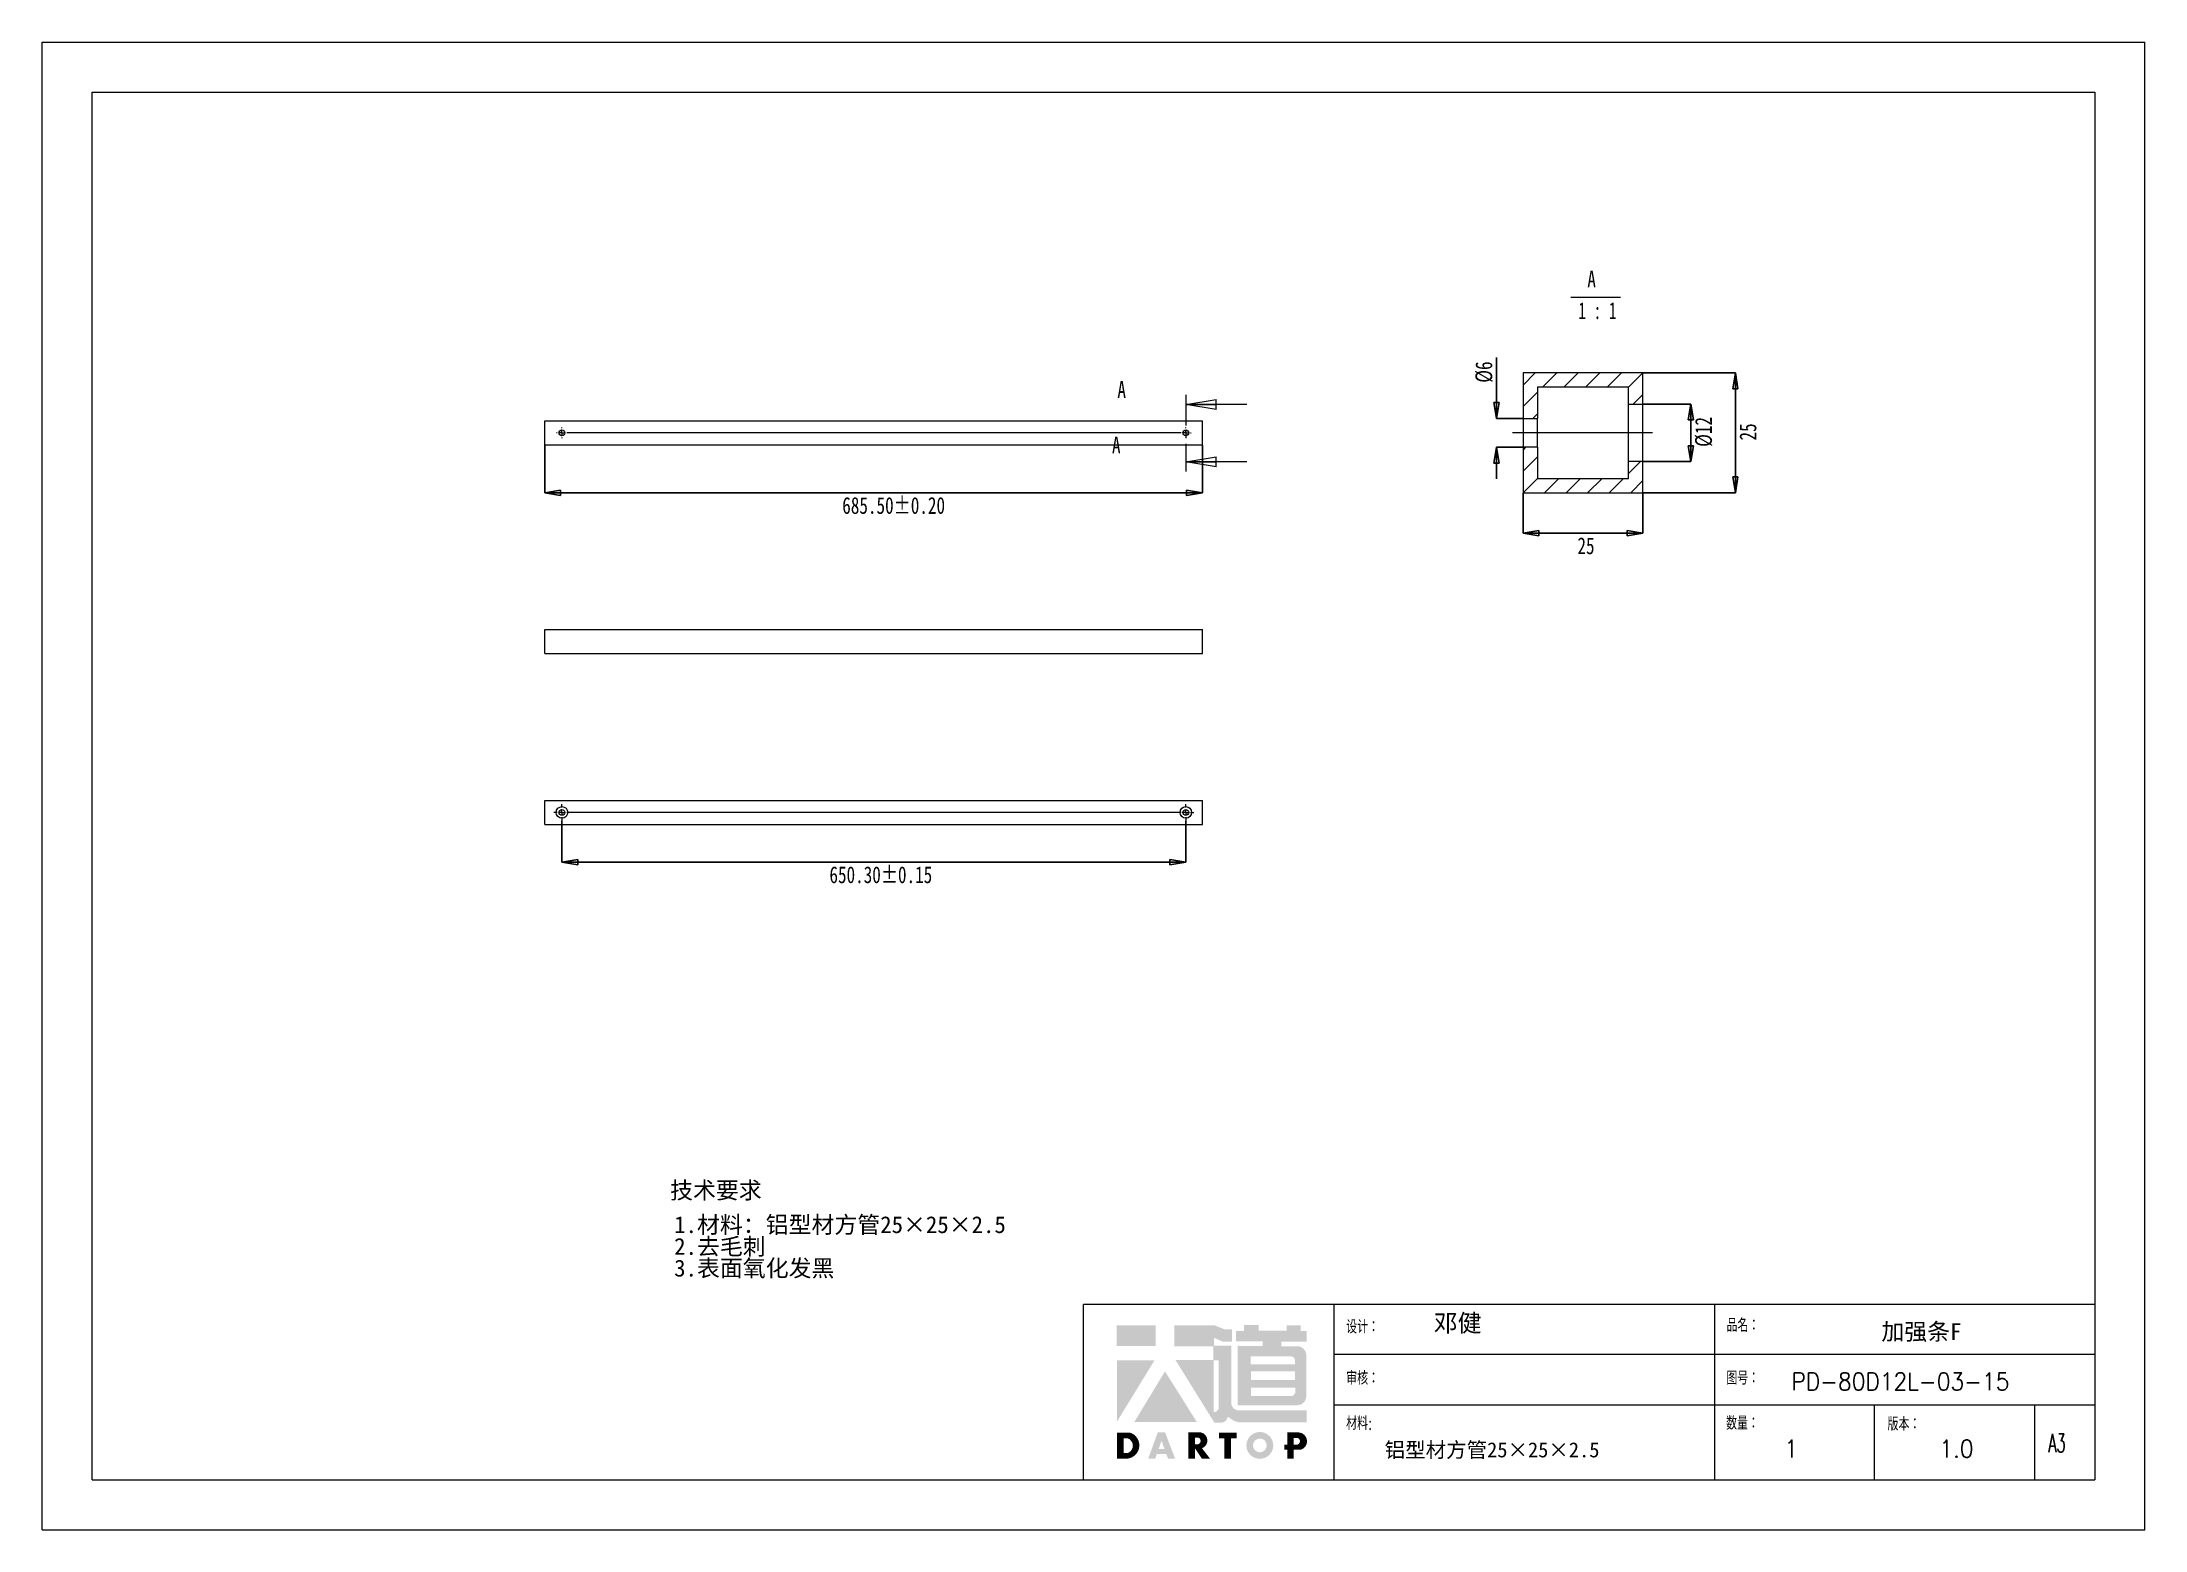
# Model space of a CAD drawing. Header units: millimetres. Extents: x 525 to 963, y 17 to 327.
import ezdxf
from ezdxf.enums import TextEntityAlignment as Align

# ---------------------------------------------------------------- set-up
doc = ezdxf.new("R2010")
doc.units = ezdxf.units.MM
doc.header["$PDSIZE"] = -1
for name, pattern in [('SLD-中心线', [34.29, 30.48, -1.27, 1.27, -1.27]), ('SLD-实线', [0]), ('SLD-细-粗_点画线', [15.24, 6.35, -1.27, 1.27, -1.27, 5.08])]:
    doc.linetypes.add(name, pattern=pattern)
doc.layers.add('A-TITLEBLOCK', color=7, linetype='Continuous', lineweight=18)
doc.styles.add('HZ', font='')
doc.styles.add('SLDTEXTSTYLE0', font='TXT', dxfattribs={"width": 0.75, "bigfont": 'bigfont'})
doc.styles.add('SLDTEXTSTYLE1', font='TXT', dxfattribs={"width": 0.571429, "bigfont": 'bigfont'})
doc.styles.add('SLDTEXTSTYLE3', font='TXT', dxfattribs={"width": 0.75})
doc.styles.add('SLDTEXTSTYLE4', font='TXT', dxfattribs={"width": 0.666667})
doc.styles.get('HZ').set_extended_font_data('SimSun')
doc.dimstyles.new('SLDDIMSTYLE0', dxfattribs={"dimtxt": 3.5, "dimasz": 3.302, "dimexe": 0, "dimexo": 0.0625, "dimgap": 0.875, "dimtad": 2, "dimlfac": 5, "dimrnd": 1e-09, "dimzin": 4, "dimdsep": 46, "dimtxsty": 'SLDTEXTSTYLE3', "dimblk1": 'CLOSED', "dimblk2": 'CLOSED', "dimsah": 1, "dimcen": 0.09, "dimadec": 0, "dimazin": 0, "dimtol": 1, "dimtp": 0.2, "dimtm": 0.2, "dimtfac": 1, "dimtofl": 0, "dimtmove": 0, "dimatfit": 3, "dimldrblk": 'CLOSED', "dimfxl": 0, "dimtolj": 1, "dimtzin": 0, "dimarcsym": 0})
doc.dimstyles.new('SLDDIMSTYLE1', dxfattribs={"dimtxt": 3.5, "dimasz": 3.302, "dimexe": 0, "dimexo": 0.0625, "dimgap": 0.875, "dimtad": 2, "dimlfac": 5, "dimrnd": 1e-09, "dimzin": 4, "dimdsep": 46, "dimtxsty": 'SLDTEXTSTYLE3', "dimblk1": 'CLOSED', "dimblk2": 'CLOSED', "dimsah": 1, "dimcen": 0.09, "dimadec": 0, "dimazin": 0, "dimtol": 1, "dimtp": 0.15, "dimtm": 0.15, "dimtfac": 1, "dimtofl": 0, "dimtmove": 0, "dimatfit": 3, "dimldrblk": 'CLOSED', "dimfxl": 0, "dimtolj": 1, "dimarcsym": 0})
doc.dimstyles.new('SLDDIMSTYLE2', dxfattribs={"dimtxt": 3.5, "dimasz": 3.302, "dimexe": 0, "dimexo": 0.0625, "dimgap": 0.875, "dimtad": 2, "dimrnd": 1e-09, "dimzin": 12, "dimdsep": 46, "dimtxsty": 'SLDTEXTSTYLE3', "dimblk1": 'CLOSED', "dimblk2": 'CLOSED', "dimsah": 1, "dimcen": 0.09, "dimadec": 0, "dimazin": 0, "dimtfac": 1, "dimtofl": 0, "dimtmove": 0, "dimatfit": 3, "dimldrblk": 'CLOSED', "dimfxl": 0, "dimtolj": 1, "dimtzin": 12, "dimarcsym": 0})
doc.dimstyles.new('SLDDIMSTYLE3', dxfattribs={"dimtxt": 3.5, "dimasz": 3.302, "dimexe": 0, "dimexo": 0.0625, "dimgap": 0.875, "dimtad": 2, "dimrnd": 1e-09, "dimzin": 12, "dimdsep": 46, "dimtxsty": 'SLDTEXTSTYLE3', "dimblk1": 'CLOSED', "dimblk2": 'CLOSED', "dimsah": 1, "dimcen": 0.09, "dimadec": 0, "dimazin": 0, "dimtfac": 1, "dimtofl": 0, "dimtmove": 0, "dimatfit": 3, "dimldrblk": 'CLOSED', "dimfxl": 0, "dimtolj": 1, "dimtzin": 12, "dimarcsym": 0})

# ---------------------------------------------------------------- blocks, each defined once
blk = doc.blocks.new('SW_NOTE_0')
at = {"color": 0, "linetype": 'Continuous', "lineweight": 0, "char_height": 3.5, "attachment_point": 1, "style": 'HZ'}
for s, insert in [('    技术要求', (-10.37, 7.15)), ('1.材料：铝型材方管25×25×2.5', (0, -0.01)), ('2.去毛刺', (0, -4.54)), ('3.表面氧化发黑', (0, -9.07))]:
    blk.add_mtext(s, dxfattribs=dict(at, insert=insert))
blk = doc.blocks.new('_CLOSED')
at = {"color": 0, "linetype": 'ByBlock', "lineweight": -2}
for p, q in [((-1, 0.166667), (0, 0)), ((-1, 0.166667), (-1, -0.166667)), ((0, 0), (-1, -0.166667)), ((0, 0), (-1, 0))]:
    blk.add_line(p, q, dxfattribs=at)
blk = doc.blocks.new('*D3')
at = {"color": 0, "linetype": 'SLD-实线', "lineweight": -2, "transparency": 16777216}
for p, q in [((629.56, 242.82), (629.56, 232.89)), ((766.66, 242.82), (766.66, 232.89)), ((632.86, 232.89), (763.36, 232.89))]:
    blk.add_line(p, q, dxfattribs=at)
at = {"layer": 'Defpoints', "color": 0, "linetype": 'SLD-实线', "transparency": 16777216}
for p in [(629.56, 242.89), (766.66, 242.89), (766.66, 232.89)]:
    blk.add_point(p, dxfattribs=at)
at = {"color": 0, "linetype": 'SLD-实线', "lineweight": -2, "transparency": 16777216, "xscale": 3.302, "yscale": 3.302, "zscale": 3.302, "rotation": 180}
blk.add_blockref('_CLOSED', (629.56, 232.89), dxfattribs=at)
at = {"color": 0, "linetype": 'SLD-实线', "lineweight": -2, "transparency": 16777216, "xscale": 3.302, "yscale": 3.302, "zscale": 3.302}
blk.add_blockref('_CLOSED', (766.66, 232.89), dxfattribs=at)
at = {"color": 0, "linetype": 'SLD-实线', "lineweight": 0, "transparency": 16777216, "insert": (702.28, 232.01), "char_height": 3.5, "attachment_point": 2, "style": 'SLDTEXTSTYLE3'}
blk.add_mtext('\\A1;685.50±0.20', dxfattribs=at)
blk = doc.blocks.new('SW_CENTERMARKSYMBOL_0')
at = {"color": 0, "linetype": 'SLD-实线', "lineweight": 0}
for p, q in [((-131.06, 0), (-131.16, 0)), ((-130.06, 0), (-130.56, 0)), ((-130.06, 1), (-130.06, 1.1)), ((-130.06, 0), (-130.06, 0.5)), ((-130.06, 0), (-130.06, -0.5)), ((-130.06, 0), (-129.56, 0)), ((-1, 0), (-129.06, 0)), ((0, 0), (-0.5, 0)), ((0, 1), (0, 1.1)), ((0, 0), (0, 0.5)), ((0, 0), (0, -0.5)), ((0, 0), (0.5, 0)), ((1, 0), (1.1, 0)), ((-130.06, -1), (-130.06, -1.1)), ((0, -1), (0, -1.1))]:
    blk.add_line(p, q, dxfattribs=at)
blk = doc.blocks.new('*D5')
at = {"color": 0, "linetype": 'SLD-实线', "lineweight": -2, "transparency": 16777216}
for p, q in [((633.13, 164.55), (633.13, 155.94)), ((763.19, 164.55), (763.19, 155.94)), ((636.43, 155.94), (759.89, 155.94))]:
    blk.add_line(p, q, dxfattribs=at)
at = {"layer": 'Defpoints', "color": 0, "linetype": 'SLD-实线', "transparency": 16777216}
for p in [(633.13, 164.61), (763.19, 164.61), (763.19, 155.94)]:
    blk.add_point(p, dxfattribs=at)
at = {"color": 0, "linetype": 'SLD-实线', "lineweight": -2, "transparency": 16777216, "xscale": 3.302, "yscale": 3.302, "zscale": 3.302, "rotation": 180}
blk.add_blockref('_CLOSED', (633.13, 155.94), dxfattribs=at)
at = {"color": 0, "linetype": 'SLD-实线', "lineweight": -2, "transparency": 16777216, "xscale": 3.302, "yscale": 3.302, "zscale": 3.302}
blk.add_blockref('_CLOSED', (763.19, 155.94), dxfattribs=at)
at = {"color": 0, "linetype": 'SLD-实线', "lineweight": 0, "transparency": 16777216, "insert": (699.61, 155.07), "char_height": 3.5, "attachment_point": 2, "style": 'SLDTEXTSTYLE3'}
blk.add_mtext('\\A1;650.30±0.15', dxfattribs=at)
blk = doc.blocks.new('SW_CENTERMARKSYMBOL_1')
at = {"color": 0, "linetype": 'SLD-实线', "lineweight": 0}
for p, q in [((-131.06, 0), (-131.76, 0)), ((-130.06, 0), (-130.56, 0)), ((-130.06, 1), (-130.06, 1.7)), ((-130.06, 0), (-130.06, 0.5)), ((-130.06, 0), (-130.06, -0.5)), ((-130.06, 0), (-129.56, 0)), ((-1, 0), (-129.06, 0)), ((0, 0), (-0.5, 0)), ((0, 1), (0, 1.7)), ((0, 0), (0, 0.5)), ((0, 0), (0, -0.5)), ((0, 0), (0.5, 0)), ((1, 0), (1.7, 0)), ((-130.06, -1), (-130.06, -1.7)), ((0, -1), (0, -1.7))]:
    blk.add_line(p, q, dxfattribs=at)
blk = doc.blocks.new('SW_HATCH_0')
at = {"color": 0, "linetype": 'SLD-实线', "lineweight": 0}
for p, q in [((0, 0), (-2.55, -2.55)), ((4.49, 0), (1.49, -3)), ((8.98, 0), (5.98, -3)), ((13.47, 0), (10.47, -3)), ((17.96, 0), (14.96, -3)), ((22.45, 0), (19.45, -3)), ((0.45, -4.04), (-2.55, -7.04)), ((0.45, -8.53), (-0.52, -9.5)), ((22.45, -4.49), (20.44, -6.5)), ((-2.03, -15.5), (-2.55, -16.02)), ((0.45, -17.51), (-2.55, -20.51)), ((21.91, -18.5), (19.45, -20.96)), ((0.45, -22), (-2.55, -25)), ((4.94, -22), (1.94, -25)), ((9.43, -22), (6.43, -25)), ((13.92, -22), (10.92, -25)), ((18.41, -22), (15.41, -25)), ((22.45, -22.45), (19.9, -25))]:
    blk.add_line(p, q, dxfattribs=at)
blk = doc.blocks.new('*D8')
at = {"color": 0, "linetype": 'SLD-实线', "lineweight": -2, "transparency": 16777216}
for p, q in [((827.94, 251.69), (827.94, 261.12)), ((833.42, 248.39), (827.94, 248.39)), ((833.42, 242.39), (827.94, 242.39)), ((827.94, 239.08), (827.94, 235.78))]:
    blk.add_line(p, q, dxfattribs=at)
at = {"layer": 'Defpoints', "color": 0, "linetype": 'SLD-实线', "transparency": 16777216}
for p in [(827.94, 248.39), (833.49, 248.39), (833.49, 242.39)]:
    blk.add_point(p, dxfattribs=at)
at = {"color": 0, "linetype": 'SLD-实线', "lineweight": -2, "transparency": 16777216, "xscale": 3.302, "yscale": 3.302, "zscale": 3.302}
for p, rotation in [((827.94, 248.39), 270), ((827.94, 242.39), 90)]:
    blk.add_blockref('_CLOSED', p, dxfattribs=dict(at, rotation=rotation))
at = {"color": 0, "linetype": 'SLD-实线', "lineweight": 0, "transparency": 16777216, "insert": (823.56, 258.05), "char_height": 3.5, "attachment_point": 2, "rotation": 90, "style": 'SLDTEXTSTYLE3'}
blk.add_mtext('\\A1;%%c6', dxfattribs=at)
blk = doc.blocks.new('*D9')
at = {"color": 0, "linetype": 'SLD-实线', "lineweight": -2, "transparency": 16777216}
for p, q in [((858.55, 251.39), (868.49, 251.39)), ((868.49, 242.69), (868.49, 248.08)), ((858.55, 239.39), (868.49, 239.39))]:
    blk.add_line(p, q, dxfattribs=at)
at = {"layer": 'Defpoints', "color": 0, "linetype": 'SLD-实线', "transparency": 16777216}
for p in [(858.49, 251.39), (868.49, 251.39), (858.49, 239.39)]:
    blk.add_point(p, dxfattribs=at)
at = {"color": 0, "linetype": 'SLD-实线', "lineweight": -2, "transparency": 16777216, "xscale": 3.302, "yscale": 3.302, "zscale": 3.302}
for p, rotation in [((868.49, 251.39), 90), ((868.49, 239.39), 270)]:
    blk.add_blockref('_CLOSED', p, dxfattribs=dict(at, rotation=rotation))
at = {"color": 0, "linetype": 'SLD-实线', "lineweight": 0, "transparency": 16777216, "insert": (869.36, 245.58), "char_height": 3.5, "attachment_point": 2, "rotation": 90, "style": 'SLDTEXTSTYLE3'}
blk.add_mtext('\\A1;%%c12', dxfattribs=at)
blk = doc.blocks.new('*D10')
at = {"color": 0, "linetype": 'SLD-实线', "lineweight": -2, "transparency": 16777216}
for p, q in [((833.49, 232.82), (833.49, 224.49)), ((858.49, 232.82), (858.49, 224.49)), ((836.79, 224.49), (855.18, 224.49))]:
    blk.add_line(p, q, dxfattribs=at)
at = {"layer": 'Defpoints', "color": 0, "linetype": 'SLD-实线', "transparency": 16777216}
for p in [(833.49, 232.89), (858.49, 232.89), (858.49, 224.49)]:
    blk.add_point(p, dxfattribs=at)
at = {"color": 0, "linetype": 'SLD-实线', "lineweight": -2, "transparency": 16777216, "xscale": 3.302, "yscale": 3.302, "zscale": 3.302, "rotation": 180}
blk.add_blockref('_CLOSED', (833.49, 224.49), dxfattribs=at)
at = {"color": 0, "linetype": 'SLD-实线', "lineweight": -2, "transparency": 16777216, "xscale": 3.302, "yscale": 3.302, "zscale": 3.302}
blk.add_blockref('_CLOSED', (858.49, 224.49), dxfattribs=at)
at = {"color": 0, "linetype": 'SLD-实线', "lineweight": 0, "transparency": 16777216, "insert": (846.61, 223.61), "char_height": 3.5, "attachment_point": 2, "style": 'SLDTEXTSTYLE3'}
blk.add_mtext('\\A1;25', dxfattribs=at)
blk = doc.blocks.new('*D11')
at = {"color": 0, "linetype": 'SLD-实线', "lineweight": -2, "transparency": 16777216}
for p, q in [((858.55, 257.89), (877.75, 257.89)), ((877.75, 236.19), (877.75, 254.58)), ((858.55, 232.89), (877.75, 232.89))]:
    blk.add_line(p, q, dxfattribs=at)
at = {"layer": 'Defpoints', "color": 0, "linetype": 'SLD-实线', "transparency": 16777216}
for p in [(858.49, 257.89), (877.75, 257.89), (858.49, 232.89)]:
    blk.add_point(p, dxfattribs=at)
at = {"color": 0, "linetype": 'SLD-实线', "lineweight": -2, "transparency": 16777216, "xscale": 3.302, "yscale": 3.302, "zscale": 3.302}
for p, rotation in [((877.75, 257.89), 90), ((877.75, 232.89), 270)]:
    blk.add_blockref('_CLOSED', p, dxfattribs=dict(at, rotation=rotation))
at = {"color": 0, "linetype": 'SLD-实线', "lineweight": 0, "transparency": 16777216, "insert": (878.62, 245.58), "char_height": 3.5, "attachment_point": 2, "rotation": 90, "style": 'SLDTEXTSTYLE3'}
blk.add_mtext('\\A1;25', dxfattribs=at)
blk = doc.blocks.new('SW_NOTE_1')
at = {"color": 0, "linetype": 'SLD-实线', "lineweight": 0}
blk.add_line((-3.45, -1.03), (6.9, -1.03), dxfattribs=at)
at = {"color": 0, "linetype": 'Continuous', "lineweight": 0, "char_height": 3.5, "attachment_point": 1}
for s, insert, style in [('A', (0, 4.51), 'SLDTEXTSTYLE3'), (' 1 : 1', (-3.45, -2.07), 'SLDTEXTSTYLE4')]:
    blk.add_mtext(s, dxfattribs=dict(at, insert=insert, style=style))
blk = doc.blocks.new('Dartop Logo')
at = {"true_color": 0xc40018}
h = blk.add_hatch(color=12, dxfattribs=at)
h.set_gradient(color1=(196, 0, 24), color2=(196, 0, 24), tint=1)
h.paths.add_polyline_path([(30.39, -3.87), (33.08, -5.04), (35.99, -5.04), (35.99, -1.19), (33.59, -1.19), (30.46, 0.05), (17.94, 0.05), (17.94, -6.46), (30.12, -6.46), (30.12, -6.59), (30.12, -10.75), (18.31, -10.75), (30.46, -30.31), (32.87, -30.31, 0.279375), (34.63, -28.6), (34.63, -28.51), (34.84, -28.51, 0.143145), (38.15, -30.2), (59.27, -30.2), (59.27, -26.49), (38.06, -26.49, -0.414214), (35.75, -24.18), (35.75, -6.26), (30.39, -6.26)])
h.paths.add_polyline_path([(30.25, -10.84), (31.8, -10.84), (31.8, -26.02, -0.088936), (30.9, -26.94), (30.24, -26.94)], flags=16)
h = blk.add_hatch(color=12, dxfattribs=at)
h.set_gradient(color1=(196, 0, 24), color2=(196, 0, 24), tint=1)
h.paths.add_polyline_path([(59.24, -1.73), (57.36, -1.73), (57.36, 0.06), (53.06, 0.06), (53.06, -1.64), (44.29, -1.64), (44.29, 0.15), (39.7, 0.15), (39.7, -1.67), (37.16, -1.67), (37.16, -4.97), (45.54, -4.97), (45.54, -6.42), (37.73, -6.42), (37.73, -24.88), (56.26, -24.88, 0.414214), (59.15, -21.99), (59.15, -9.35, 0.414214), (56.26, -6.46), (51.36, -6.46), (51.36, -5.03), (59.24, -5.03)])
h.paths.add_polyline_path([(54.21, -9.59, -0.414214), (55.66, -11.04), (55.66, -12.1), (41.79, -12.1), (41.79, -9.59)], flags=16)
h.paths.add_polyline_path([(55.57, -14.33), (55.57, -17.01), (41.88, -17.01), (41.88, -14.33)], flags=16)
h.paths.add_polyline_path([(55.75, -19.43), (55.75, -20.57, -0.414214), (54.3, -22.02), (41.88, -22.02), (41.88, -19.43)], flags=16)
h = blk.add_hatch(color=12, dxfattribs=at)
h.set_gradient(color1=(196, 0, 24), color2=(196, 0, 24), tint=1)
h.paths.add_polyline_path([(12.18, 0), (0, 0), (0, -6.37), (12.18, -6.37)])
h = blk.add_hatch(color=12, dxfattribs=at)
h.set_gradient(color1=(196, 0, 24), color2=(196, 0, 24), tint=1)
h.paths.add_polyline_path([(11.79, -10.83), (0.03, -10.83), (0.03, -30.03)])
h = blk.add_hatch(color=12, dxfattribs=at)
h.set_gradient(color1=(196, 0, 24), color2=(196, 0, 24), tint=1)
h.paths.add_polyline_path([(15.05, -14.31), (5.44, -30.15), (25.01, -30.15)])
at = {"true_color": 0x646464}
h = blk.add_hatch(color=251, dxfattribs=at)
h.set_gradient(color1=(100, 100, 100), color2=(100, 100, 100), tint=1)
h.paths.add_polyline_path([(4.15, -33.43), (0.11, -33.43), (0.11, -41.5), (3.51, -41.5, 0.793016)])
h.paths.add_polyline_path([(3.57, -39.73), (2.16, -39.73), (2.16, -35.19), (3.42, -35.19, -0.671361)], flags=16)
h = blk.add_hatch(color=251, dxfattribs=at)
h.set_gradient(color1=(100, 100, 100), color2=(100, 100, 100), tint=1)
h.paths.add_polyline_path([(15.08, -33.36), (12.78, -33.36), (9.82, -41.51), (12, -41.51), (12.51, -40.06), (15.46, -40.06), (15.99, -41.52), (18.19, -41.52)])
h.paths.add_polyline_path([(14.9, -38.51), (13.07, -38.51), (13.97, -35.95)], flags=16)
h = blk.add_hatch(color=251, dxfattribs=at)
h.set_gradient(color1=(100, 100, 100), color2=(100, 100, 100), tint=1)
h.paths.add_polyline_path([(26.27, -33.36), (22.3, -33.36), (22.3, -41.51), (24.4, -41.51), (24.4, -38.28), (26.55, -41.54), (29.09, -41.54), (26.61, -38.3, 0.744055)])
h.paths.add_polyline_path([(24.38, -37.08), (24.38, -34.94), (25.32, -34.94, -0.796809), (25.3, -37.08)], flags=16)
h = blk.add_hatch(color=251, dxfattribs=at)
h.set_gradient(color1=(100, 100, 100), color2=(100, 100, 100), tint=1)
h.paths.add_polyline_path([(37.44, -33.4), (31.88, -33.4), (31.88, -35.16), (33.61, -35.16), (33.61, -41.52), (35.69, -41.52), (35.69, -35.16), (37.44, -35.16)])
h = blk.add_hatch(color=251, dxfattribs=at)
h.set_gradient(color1=(100, 100, 100), color2=(100, 100, 100), tint=1)
h.paths.add_polyline_path([(40.46, -37.41, 1), (48.83, -37.41, 1)])
h.paths.add_polyline_path([(46.8, -37.41, -1), (42.5, -37.41, -1)], flags=16)
h = blk.add_hatch(color=251, dxfattribs=at)
h.set_gradient(color1=(100, 100, 100), color2=(100, 100, 100), tint=1)
h.paths.add_polyline_path([(56.85, -33.38), (56.73, -33.38), (53.19, -33.38), (53.19, -37.19), (52.26, -37.19), (52.26, -38.73), (53.18, -38.73), (53.18, -41.5), (55.24, -41.5), (55.24, -38.72), (57.51, -38.72, 0.812304)])
h.paths.add_polyline_path([(55.21, -37.18), (55.21, -35.05), (56.39, -35.05, -0.778213), (56.27, -37.18)], flags=16)
blk = doc.blocks.new('DT-A3-TITLE')
at = {"layer": 'A-TITLEBLOCK', "color": 7}
for p, q in [((0, 0), (0, 297)), ((0, 297), (420, 297)), ((420, 0), (420, 297)), ((10, 10), (10, 287)), ((10, 287), (410, 287)), ((410, 287), (410, 10)), ((208, 10), (208, 45)), ((410, 45), (208, 45)), ((258, 45), (258, 10)), ((334, 45), (334, 10)), ((410, 35), (258, 35)), ((258, 25), (410.08, 25)), ((366, 10), (366, 25)), ((398, 10), (398, 25)), ((10, 10), (410, 10)), ((0, 0), (420, 0))]:
    blk.add_line(p, q, dxfattribs=at)
at = {"layer": 'A-TITLEBLOCK', "xscale": 0.6400000000000001, "yscale": 0.6400000000000001, "zscale": 0.6400000000000001}
blk.add_blockref('Dartop Logo', (214.65, 40.81), dxfattribs=at)
at = {"style": 'SLDTEXTSTYLE0'}
for tag, p, height in [('#设计', (277.96, 38.52), 3.5), ('#品名', (349.32, 37.95), 3.5), ('#审核', (277.99, 28.1), 3.5), ('#材料说明', (268.15, 13.59), 3)]:
    blk.add_attdef(tag, p, '', height=height, dxfattribs=at)
at = {"style": 'SLDTEXTSTYLE1', "width": 0.913}
for tag, p in [('#图号', (349.38, 27.87)), ('#数量', (347.99, 14.46)), ('#版本', (378.92, 14.47))]:
    blk.add_attdef(tag, p, '', height=3.5, dxfattribs=at)
at = {"layer": 'A-TITLEBLOCK', "color": 7, "attachment_point": 1}
for s, insert, char_height, style in [('设计\\M+18146', (260.47, 41.87), 2.646, 'SLDTEXTSTYLE0'), ('\\M+19569\\M+196BC\\M+18146', (336.43, 42.19), 2.6458, 'SLDTEXTSTYLE0'), ('审\\M+18A6A\\M+18146', (260.47, 31.64), 2.6458, 'SLDTEXTSTYLE0'), ('图\\M+18D86\\M+18146', (336.4, 31.66), 2.6458, 'SLDTEXTSTYLE0'), ('\\M+18DDE\\M+197BF:', (260.47, 22.62), 2.6458, 'SLDTEXTSTYLE0'), ('\\M+19094\\M+197CA\\M+18146', (336.35, 22.64), 2.6458, 'SLDTEXTSTYLE0'), ('\\M+194C5\\M+1967B\\M+18146', (368.59, 22.48), 2.6458, 'SLDTEXTSTYLE0'), ('A3', (400.7, 19.21), 3.704, 'SLDTEXTSTYLE1')]:
    blk.add_mtext(s, dxfattribs=dict(at, insert=insert, char_height=char_height, style=style))

msp = doc.modelspace()

# ---------------------------------------------------------------- linework, layer by layer
at = {"color": 7, "linetype": 'SLD-实线', "lineweight": 15}
for p, q in [((833.4855, 257.8868), (833.4855, 248.3868)), ((858.4855, 257.8868), (833.4855, 257.8868)), ((836.4855, 254.8868), (836.4855, 248.3868)), ((855.4855, 254.8868), (836.4855, 254.8868)), ((855.4855, 251.3868), (855.4855, 254.8868)), ((858.4855, 251.3868), (858.4855, 257.8868)), ((855.4855, 239.3868), (855.4855, 251.3868)), ((855.4855, 251.3868), (858.4855, 251.3868)), ((858.4855, 239.3868), (858.4855, 251.3868)), ((629.5598, 247.8868), (766.6598, 247.8868)), ((629.5598, 242.8868), (629.5598, 247.8868)), ((766.6598, 242.8868), (766.6598, 247.8868)), ((833.4855, 248.3868), (836.4855, 248.3868)), ((833.4855, 248.3868), (833.4855, 242.3868)), ((836.4855, 242.3868), (836.4855, 248.3868)), ((629.5598, 242.8868), (766.6598, 242.8868)), ((833.4855, 242.3868), (833.4855, 232.8868)), ((836.4855, 242.3868), (833.4855, 242.3868)), ((836.4855, 242.3868), (836.4855, 235.8868)), ((858.4855, 239.3868), (855.4855, 239.3868)), ((855.4855, 235.8868), (855.4855, 239.3868)), ((858.4855, 232.8868), (858.4855, 239.3868)), ((833.4855, 232.8868), (858.4855, 232.8868)), ((836.4855, 235.8868), (855.4855, 235.8868)), ((629.5598, 204.4447), (766.6598, 204.4447)), ((629.5598, 199.4447), (629.5598, 204.4447)), ((766.6598, 199.4447), (766.6598, 204.4447)), ((629.5598, 199.4447), (766.6598, 199.4447)), ((629.5598, 168.8097), (766.6598, 168.8097)), ((629.5598, 163.8097), (629.5598, 168.8097)), ((766.6598, 163.8097), (766.6598, 168.8097)), ((629.5598, 163.8097), (766.6598, 163.8097))]:
    msp.add_line(p, q, dxfattribs=at)
at = {"color": 7, "linetype": 'SLD-细-粗_点画线', "lineweight": 0}
msp.add_line((763.1898, 253.2845), (763.1898, 237.3375), dxfattribs=at)
at = {"color": 7, "linetype": 'SLD-实线', "lineweight": 0}
for p, q in [((775.8898, 251.2845), (763.1898, 251.2845)), ((775.8898, 239.3375), (763.1898, 239.3375))]:
    msp.add_line(p, q, dxfattribs=at)
at = {"color": 7, "linetype": 'SLD-中心线', "lineweight": 0}
msp.add_line((860.4855, 245.3868), (831.3087, 245.3868), dxfattribs=at)
at = {"color": 7, "linetype": 'SLD-实线', "lineweight": 15}
for centre, radius in [((633.1298, 245.3868), 0.6), ((763.1898, 245.3868), 0.6), ((633.1298, 166.3097), 1.2), ((633.1298, 166.3097), 0.6), ((763.1898, 166.3097), 1.2), ((763.1898, 166.3097), 0.6)]:
    msp.add_circle(centre, radius, dxfattribs=at)

# ---------------------------------------------------------------- block references
ref = msp.add_blockref('DT-A3-TITLE', (524.7527, 16.806), dxfattribs=dict(xscale=1.043767296, yscale=1.043767296, zscale=1.043767296))
ref.add_attrib('#设计', '邓健', dxfattribs={"height": 3.65319, "style": 'HZ'}).set_placement((814.8792, 57.0078), align=Align.BOTTOM_LEFT)
ref.add_attrib('#材料说明', '铝型材方管25×25×2.5', dxfattribs={"height": 3.131302, "style": 'HZ'}).set_placement((804.6375, 30.9867), align=Align.BOTTOM_LEFT)
ref.add_attrib('#图号', 'PD-80D12L-03-15', (889.4271, 45.8967), dxfattribs={"height": 3.653186, "style": 'SLDTEXTSTYLE1', "width": 0.913})
ref.add_attrib('#数量', '1', (887.9752, 31.8964), dxfattribs={"height": 3.6532, "style": 'SLDTEXTSTYLE1', "width": 0.913})
ref.add_attrib('#版本', '1.0', (920.2621, 31.9083), dxfattribs={"height": 3.65319, "style": 'SLDTEXTSTYLE1', "width": 0.913})
at = {"color": 7, "linetype": 'Continuous', "lineweight": 0}
for name, p in [('SW_NOTE_1', (846.89, 274.6679)), ('SW_NOTE_0', (656.524, 82.1682))]:
    msp.add_blockref(name, p, dxfattribs=at)
at = {"color": 7, "linetype": 'SLD-实线', "lineweight": 0}
for name, p in [('SW_HATCH_0', (836.0348, 257.8868)), ('SW_CENTERMARKSYMBOL_0', (763.1898, 245.3868)), ('SW_CENTERMARKSYMBOL_1', (763.1898, 166.3097))]:
    msp.add_blockref(name, p, dxfattribs=at)
at = {"color": 7, "linetype": 'SLD-实线', "lineweight": 0, "xscale": 6.35, "yscale": 6.35, "rotation": 180.0000000000004}
for p in [(763.1898, 251.2845), (763.1898, 239.3375)]:
    msp.add_blockref('_CLOSED', p, dxfattribs=at)

# ---------------------------------------------------------------- texts
at = {"color": 7, "linetype": 'Continuous', "char_height": 3.5, "attachment_point": 1, "style": 'SLDTEXTSTYLE3'}
for insert in [(748.9231, 256.1574), (747.7999, 244.5939)]:
    msp.add_mtext('A', dxfattribs=dict(at, insert=insert))
at = {"color": 7, "linetype": 'Continuous', "lineweight": 0, "insert": (908.1883, 59.8833), "char_height": 3.5, "attachment_point": 1, "style": 'HZ'}
msp.add_mtext('加强条F', dxfattribs=at)

# ---------------------------------------------------------------- dimensions: what is measured, and where the dimension line sits
at = {"color": 7, "linetype": 'SLD-实线', "lineweight": 0}
for base, p1, p2, picture, middle in [((827.9387, 248.3868), (833.4855, 242.3868), (833.4855, 248.3868), '*D8', (827.9387, 258.0533)), ((868.4855, 251.3868), (858.4855, 239.3868), (858.4855, 251.3868), '*D9', (868.4855, 245.5823))]:
    dim = msp.add_linear_dim(base=base, p1=p1, p2=p2, angle=90, text='%%c<>', dimstyle='SLDDIMSTYLE2', dxfattribs=at)
    dim.commit()
    dim.dimension.update_dxf_attribs({"geometry": picture, "text_midpoint": middle, "dimtype": 160})
dim = msp.add_linear_dim(base=(877.7483, 257.8868), p1=(858.4855, 232.8868), p2=(858.4855, 257.8868), angle=90, dimstyle='SLDDIMSTYLE3', dxfattribs=at)
dim.commit()
dim.dimension.update_dxf_attribs({"geometry": '*D11', "text_midpoint": (877.7483, 245.5823), "dimtype": 160})
for base, p1, p2, dimstyle, picture, middle in [((766.6598, 232.8868), (629.5598, 242.8868), (766.6598, 242.8868), 'SLDDIMSTYLE0', '*D3', (702.2794, 232.8868)), ((858.4855, 224.4864), (833.4855, 232.8868), (858.4855, 232.8868), 'SLDDIMSTYLE3', '*D10', (846.6069, 224.4864)), ((763.1898, 155.9429), (633.1298, 164.6097), (763.1898, 164.6097), 'SLDDIMSTYLE1', '*D5', (699.6098, 155.9429))]:
    dim = msp.add_linear_dim(base=base, p1=p1, p2=p2, dimstyle=dimstyle, dxfattribs=at)
    dim.commit()
    dim.dimension.update_dxf_attribs({"geometry": picture, "text_midpoint": middle, "dimtype": 160})

doc.saveas('drawing.dxf')
